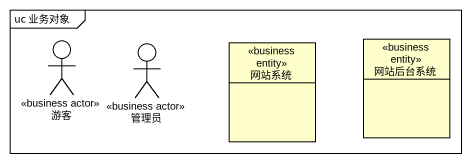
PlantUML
@startuml
mainframe uc 业务对象
allowmixing
hide circle
hide empty members
actor 游客 <<business actor>>
actor 管理员 <<business actor>>
class 网站系统 <<business entity>>
class 网站后台系统 <<business entity>>
@enduml
